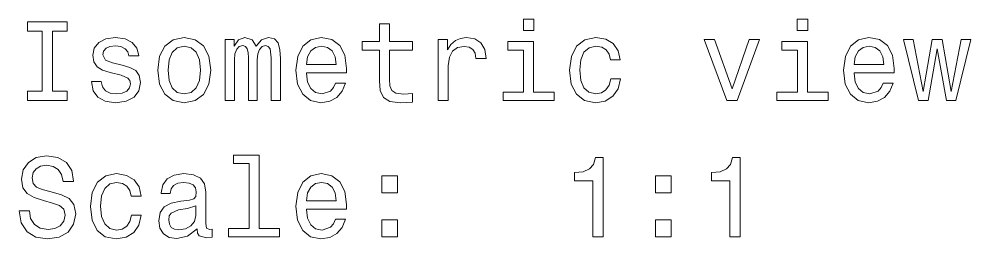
# Model space of a CAD drawing. Extents: x 0 to 841, y 0 to 594.
# Drawn here: x 623.8 to 708.2, y 134.7 to 154.2 of the extents above; entities that cross this region are included whole.
import ezdxf

# ---------------------------------------------------------------- set-up
doc = ezdxf.new("R2010")
doc.units = 0

msp = doc.modelspace()

# ---------------------------------------------------------------- linework, layer by layer
at = {"color": 7, "lineweight": 13}
for points in [[(625.812, 147.843), (624.521, 147.843), (624.521, 146.996), (628.031, 146.996), (628.031, 147.843), (626.74, 147.843), (626.74, 153.149), (628.031, 153.149), (628.031, 153.996), (624.521, 153.996), (624.521, 153.149), (625.812, 153.149)], [(655.739, 151.474), (655.739, 148.761), (655.799, 147.883), (656.082, 147.278), (656.646, 146.925), (657.605, 146.804), (658.654, 146.855), (658.654, 147.621), (657.887, 147.561), (657.191, 147.641), (656.818, 147.894), (656.657, 148.317), (656.626, 148.912), (656.626, 151.474), (658.654, 151.474), (658.654, 152.231), (656.626, 152.231), (656.626, 153.814), (655.739, 153.814), (655.739, 152.231), (654.206, 152.231), (654.206, 151.474)], [(669.436, 154.238), (668.498, 154.238), (668.498, 153.229), (669.436, 153.229)], [(693.724, 154.238), (692.786, 154.238), (692.786, 153.229), (693.724, 153.229)], [(632.913, 150.153), (632.056, 150.355), (631.42, 150.587), (631.208, 151.061), (631.269, 151.394), (631.481, 151.636), (631.824, 151.787), (632.318, 151.847), (632.792, 151.787), (633.165, 151.605), (633.407, 151.333), (633.508, 150.97), (634.376, 150.97), (634.376, 150.99), (634.224, 151.646), (633.811, 152.16), (633.165, 152.483), (632.318, 152.604), (631.461, 152.483), (630.835, 152.15), (630.442, 151.656), (630.321, 151.03), (630.412, 150.425), (630.694, 150.002), (631.158, 149.699), (631.834, 149.487), (632.822, 149.245), (633.427, 148.993), (633.589, 148.791), (633.649, 148.489), (633.559, 148.115), (633.316, 147.833), (632.923, 147.652), (632.399, 147.591), (631.844, 147.652), (631.44, 147.863), (631.168, 148.206), (631.057, 148.68), (630.2, 148.68), (630.341, 147.873), (630.755, 147.288), (631.41, 146.935), (632.318, 146.804), (633.266, 146.935), (633.962, 147.288), (634.386, 147.853), (634.537, 148.59), (634.426, 149.225), (634.113, 149.659), (633.599, 149.941)], [(636.07, 149.699), (636.231, 148.469), (636.695, 147.561), (637.432, 146.996), (638.42, 146.804), (639.399, 146.996), (640.135, 147.551), (640.599, 148.458), (640.77, 149.699), (640.599, 150.93), (640.135, 151.847), (639.399, 152.402), (638.42, 152.604), (637.432, 152.402), (636.695, 151.837), (636.231, 150.93)], [(642.051, 146.996), (642.868, 146.996), (642.868, 150.617), (642.919, 151.162), (643.07, 151.555), (643.302, 151.787), (643.605, 151.878), (643.847, 151.797), (644.008, 151.595), (644.089, 151.252), (644.119, 150.798), (644.119, 146.996), (644.886, 146.996), (644.886, 150.617), (644.936, 151.152), (645.087, 151.545), (645.329, 151.787), (645.632, 151.878), (645.874, 151.797), (646.036, 151.595), (646.136, 150.798), (646.136, 146.996), (646.953, 146.996), (646.953, 150.738), (646.903, 151.515), (646.742, 152.11), (646.419, 152.473), (645.894, 152.604), (645.279, 152.402), (644.805, 151.817), (644.432, 152.392), (643.806, 152.604), (643.231, 152.402), (642.838, 151.837), (642.838, 152.412), (642.051, 152.412)], [(649.253, 149.447), (652.804, 149.447), (652.814, 149.86), (652.652, 151.02), (652.208, 151.888), (651.502, 152.412), (650.564, 152.604), (649.646, 152.402), (648.94, 151.837), (648.487, 150.92), (648.325, 149.709), (648.476, 148.469), (648.93, 147.561), (649.626, 146.996), (650.534, 146.804), (651.321, 146.935), (651.966, 147.278), (652.44, 147.823), (652.713, 148.549), (651.835, 148.549), (651.654, 148.146), (651.391, 147.843), (650.645, 147.601), (650.07, 147.712), (649.636, 148.065), (649.354, 148.64), (649.253, 149.417)], [(660.953, 146.996), (661.841, 146.996), (661.841, 150.092), (661.932, 150.839), (662.204, 151.373), (662.648, 151.696), (663.243, 151.807), (663.687, 151.737), (664.02, 151.535), (664.221, 151.192), (664.292, 150.728), (665.19, 150.728), (665.069, 151.545), (664.736, 152.13), (664.181, 152.483), (663.425, 152.604), (662.91, 152.523), (662.466, 152.322), (662.073, 151.979), (661.76, 151.515), (661.76, 152.412), (660.953, 152.412)], [(669.406, 147.742), (669.406, 152.231), (667.126, 152.231), (667.126, 151.474), (668.518, 151.474), (668.518, 147.742), (666.703, 147.742), (666.703, 146.996), (671.242, 146.996), (671.242, 147.742)], [(676.214, 150.617), (677.092, 150.617), (676.91, 151.424), (676.476, 152.059), (675.801, 152.453), (674.923, 152.604), (673.955, 152.402), (673.219, 151.837), (672.755, 150.92), (672.593, 149.689), (672.744, 148.469), (673.198, 147.561), (673.914, 146.996), (674.893, 146.804), (675.76, 146.956), (676.436, 147.379), (676.9, 148.045), (677.102, 148.932), (676.255, 148.932), (676.103, 148.368), (675.821, 147.944), (675.417, 147.682), (674.923, 147.601), (674.308, 147.732), (673.864, 148.136), (673.592, 148.791), (673.501, 149.719), (673.592, 150.627), (673.874, 151.283), (674.328, 151.686), (674.923, 151.827), (675.448, 151.737), (675.841, 151.505), (676.103, 151.121)], [(686.533, 146.996), (687.471, 146.996), (689.448, 152.412), (688.53, 152.412), (687.007, 148.045), (685.453, 152.412), (684.525, 152.412)], [(693.694, 147.742), (693.694, 152.231), (691.414, 152.231), (691.414, 151.474), (692.806, 151.474), (692.806, 147.742), (690.991, 147.742), (690.991, 146.996), (695.53, 146.996), (695.53, 147.742)], [(697.829, 149.447), (701.38, 149.447), (701.39, 149.86), (701.229, 151.02), (700.785, 151.888), (700.079, 152.412), (699.141, 152.604), (698.223, 152.402), (697.517, 151.837), (697.063, 150.92), (696.901, 149.709), (697.053, 148.469), (697.507, 147.561), (698.203, 146.996), (699.11, 146.804), (699.897, 146.935), (700.543, 147.278), (701.017, 147.823), (701.289, 148.549), (700.412, 148.549), (700.23, 148.146), (699.968, 147.843), (699.221, 147.601), (698.646, 147.712), (698.213, 148.065), (697.93, 148.64), (697.829, 149.417)], [(704.406, 146.996), (705.213, 151.595), (706.02, 146.996), (706.867, 146.996), (708.198, 152.412), (707.341, 152.412), (706.443, 147.813), (705.646, 152.412), (704.769, 152.412), (703.972, 147.813), (703.074, 152.412), (702.227, 152.412), (703.559, 146.996)], [(636.978, 149.709), (637.069, 150.617), (637.351, 151.273), (637.805, 151.676), (638.42, 151.817), (639.025, 151.676), (639.479, 151.283), (639.762, 150.617), (639.863, 149.709), (639.762, 148.791), (639.479, 148.126), (639.025, 147.722), (638.42, 147.591), (637.805, 147.722), (637.351, 148.126), (637.069, 148.791)], [(649.253, 150.193), (649.364, 150.889), (649.636, 151.404), (650.05, 151.716), (650.595, 151.827), (651.129, 151.716), (651.543, 151.404), (651.795, 150.889), (651.886, 150.193)], [(697.829, 150.193), (697.94, 150.889), (698.213, 151.404), (698.626, 151.716), (699.171, 151.827), (699.706, 151.716), (700.119, 151.404), (700.371, 150.889), (700.462, 150.193)], [(624.682, 137.212), (623.765, 137.212), (623.966, 136.143), (624.471, 135.356), (625.247, 134.882), (626.296, 134.711), (627.335, 134.872), (628.112, 135.316), (628.606, 136.012), (628.788, 136.93), (628.636, 137.757), (628.213, 138.291), (627.527, 138.644), (626.609, 138.907), (625.822, 139.098), (625.308, 139.32), (625.015, 139.643), (624.925, 140.147), (625.015, 140.601), (625.278, 140.944), (625.681, 141.176), (626.236, 141.257), (626.801, 141.156), (627.244, 140.883), (627.537, 140.43), (627.678, 139.814), (628.596, 139.814), (628.596, 139.835), (628.435, 140.783), (627.961, 141.489), (627.214, 141.932), (626.206, 142.084), (625.298, 141.932), (624.592, 141.509), (624.138, 140.853), (623.976, 140.006), (624.108, 139.249), (624.491, 138.735), (625.096, 138.392), (625.923, 138.13), (626.74, 137.898), (627.355, 137.676), (627.729, 137.353), (627.86, 136.829), (627.739, 136.294), (627.426, 135.891), (626.952, 135.639), (626.337, 135.558), (625.651, 135.669), (625.126, 135.992), (624.793, 136.516)], [(644.169, 141.398), (644.169, 135.649), (642.344, 135.649), (642.344, 134.902), (646.873, 134.902), (646.873, 135.649), (645.057, 135.649), (645.057, 142.144), (642.778, 142.144), (642.778, 141.398)], [(674.671, 134.902), (675.589, 134.902), (675.589, 141.953), (674.903, 141.953), (674.721, 141.337), (674.358, 140.924), (673.804, 140.682), (673.037, 140.601), (673.037, 139.885), (674.671, 139.885)], [(686.815, 134.902), (687.733, 134.902), (687.733, 141.953), (687.047, 141.953), (686.865, 141.337), (686.502, 140.924), (685.948, 140.682), (685.181, 140.601), (685.181, 139.885), (686.815, 139.885)], [(633.71, 138.523), (634.587, 138.523), (634.406, 139.33), (633.972, 139.966), (633.296, 140.359), (632.419, 140.51), (631.451, 140.309), (630.714, 139.744), (630.25, 138.826), (630.089, 137.595), (630.24, 136.375), (630.694, 135.467), (631.41, 134.902), (632.389, 134.711), (633.256, 134.862), (633.932, 135.286), (634.396, 135.951), (634.597, 136.839), (633.75, 136.839), (633.599, 136.274), (633.316, 135.85), (632.913, 135.588), (632.419, 135.507), (631.804, 135.639), (631.36, 136.042), (631.087, 136.698), (630.997, 137.626), (631.087, 138.533), (631.37, 139.189), (631.824, 139.592), (632.419, 139.734), (632.943, 139.643), (633.337, 139.411), (633.599, 139.028)], [(639.55, 135.608), (639.55, 135.578), (639.6, 135.235), (639.752, 134.993), (640.387, 134.801), (640.881, 134.882), (640.881, 135.568), (640.669, 135.538), (640.387, 135.669), (640.337, 136.072), (640.337, 138.876), (640.216, 139.592), (639.863, 140.097), (639.247, 140.399), (638.38, 140.51), (637.533, 140.389), (636.907, 140.046), (636.514, 139.512), (636.383, 138.806), (636.383, 138.745), (637.18, 138.745), (637.25, 139.169), (637.472, 139.471), (637.835, 139.653), (638.35, 139.724), (638.844, 139.673), (639.197, 139.522), (639.409, 139.26), (639.479, 138.896), (639.439, 138.473), (639.278, 138.261), (638.874, 138.16), (638.118, 138.079), (637.25, 137.898), (636.635, 137.575), (636.272, 137.071), (636.161, 136.324), (636.262, 135.659), (636.574, 135.164), (637.079, 134.852), (637.775, 134.741), (638.713, 134.953)], [(649.253, 137.353), (652.804, 137.353), (652.814, 137.767), (652.652, 138.927), (652.208, 139.794), (651.502, 140.319), (650.564, 140.51), (649.646, 140.309), (648.94, 139.744), (648.487, 138.826), (648.325, 137.615), (648.476, 136.375), (648.93, 135.467), (649.626, 134.902), (650.534, 134.711), (651.321, 134.842), (651.966, 135.185), (652.44, 135.729), (652.713, 136.456), (651.835, 136.456), (651.654, 136.052), (651.391, 135.749), (650.645, 135.507), (650.07, 135.618), (649.636, 135.971), (649.354, 136.546), (649.253, 137.323)], [(655.94, 138.816), (657.332, 138.816), (657.332, 140.319), (655.94, 140.319)], [(680.229, 138.816), (681.62, 138.816), (681.62, 140.319), (680.229, 140.319)], [(649.253, 138.1), (649.364, 138.796), (649.636, 139.31), (650.05, 139.623), (650.595, 139.734), (651.129, 139.623), (651.543, 139.31), (651.795, 138.796), (651.886, 138.1)], [(639.449, 136.798), (639.328, 136.274), (639.005, 135.871), (638.521, 135.608), (637.926, 135.518), (637.543, 135.568), (637.27, 135.729), (637.099, 136.012), (637.048, 136.405), (637.089, 136.758), (637.25, 137.01), (637.896, 137.293), (638.713, 137.414), (639.449, 137.656)], [(655.94, 134.902), (657.332, 134.902), (657.332, 136.405), (655.94, 136.405)], [(680.229, 134.902), (681.62, 134.902), (681.62, 136.405), (680.229, 136.405)]]:
    msp.add_lwpolyline(points, close=True, dxfattribs=at)

doc.saveas('drawing.dxf')
